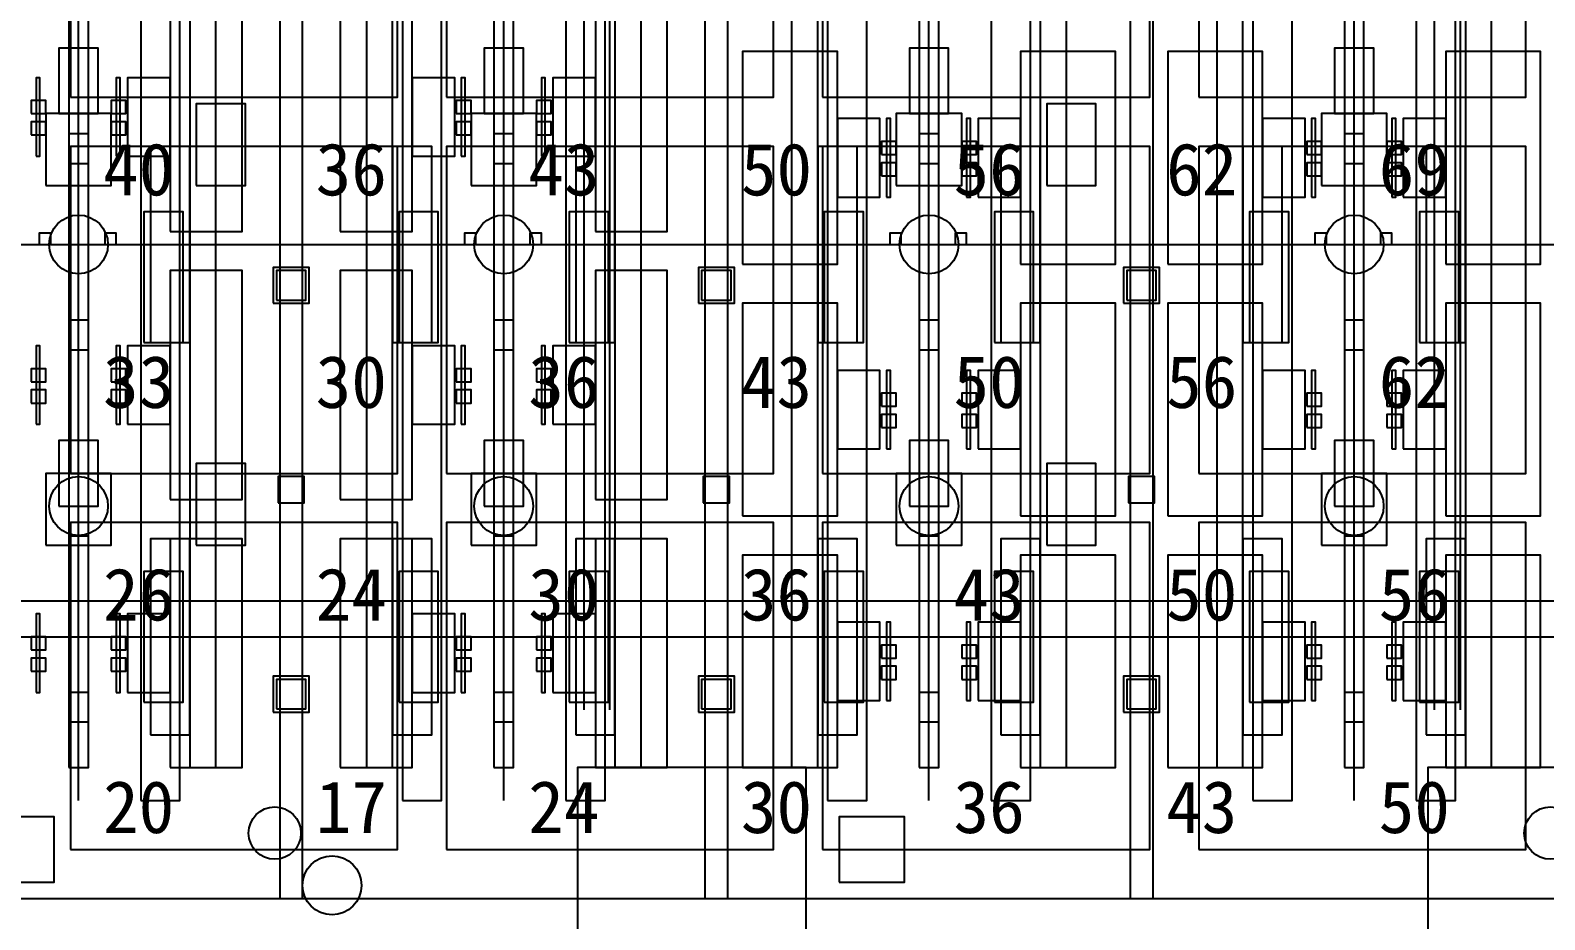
# Model space of a CAD drawing. Header units: metres. Extents: x -1640 to 1560, y -268 to 2338.
# Drawn here: x 28.27 to 74.58, y 886.35 to 913.55 of the extents above; entities that cross this region are included whole.
import ezdxf

# ---------------------------------------------------------------- set-up
doc = ezdxf.new("R2010")
doc.units = ezdxf.units.M
for name, color, linetype in [('1F_CHL', 4, 'Continuous'), ('1F_EHS_EXIT_DOOR_CONCEPT', 3, 'Continuous'), ('1F_EHS_GAS_DETECTOR', 6, 'Continuous'), ('1F_EHS_SAFETY_SHOWER_EYEWASH_CONCEPT', 3, 'Continuous'), ('1F_PUMP', 2, 'Continuous'), ('1F_SCR', 3, 'Continuous'), ('1F_STRUCT_COLUMN', 8, 'Continuous'), ('1F_ZONE', 3, 'Continuous'), ('2F_CSF_LATERAL_RACK_CONCEPT', 9, 'Continuous'), ('2F_EHS_EXIT_DOOR_CONCEPT', 3, 'Continuous'), ('2F_EHS_GAS_DETECTOR', 6, 'Continuous'), ('2F_RFG', 5, 'Continuous'), ('2F_STRUCT_COLUMN', 8, 'Continuous'), ('2F_VMB', 6, 'Continuous'), ('2F_ZONE', 3, 'Continuous'), ('3F_CLEANROOM_OVERHEAD_PIPE_DUCT_CONCEPT', 9, 'Continuous'), ('3F_CVD', 3, 'Continuous'), ('3F_DIFF', 4, 'Continuous'), ('3F_EHS_EGRESS_DIST_M', 2, 'Continuous'), ('3F_EHS_EXIT_DOOR_CONCEPT', 3, 'Continuous'), ('3F_FOUP', 5, 'Continuous'), ('3F_OHT', 9, 'Continuous'), ('3F_OHTV', 1, 'Continuous'), ('3F_STRUCT_COLUMN', 8, 'Continuous'), ('3F_TBAR', 6, 'Continuous'), ('3F_ZONE', 3, 'Continuous'), ('4F_FFU', 1, 'Continuous'), ('4F_STRUCT_PLENUM_TRUSS_CONCEPT', 9, 'Continuous'), ('4F_ZONE', 3, 'Continuous'), ('5F_CHL', 4, 'Continuous'), ('5F_EHS_EXIT_DOOR_CONCEPT', 3, 'Continuous'), ('5F_EHS_GAS_DETECTOR', 6, 'Continuous'), ('5F_EHS_SAFETY_SHOWER_EYEWASH_CONCEPT', 3, 'Continuous'), ('5F_PUMP', 2, 'Continuous'), ('5F_SCR', 3, 'Continuous'), ('5F_STRUCT_COLUMN', 8, 'Continuous'), ('5F_ZONE', 3, 'Continuous'), ('6F_CSF_LATERAL_RACK_CONCEPT', 9, 'Continuous'), ('6F_EHS_EXIT_DOOR_CONCEPT', 3, 'Continuous'), ('6F_EHS_GAS_DETECTOR', 6, 'Continuous'), ('6F_RFG', 5, 'Continuous'), ('6F_STRUCT_COLUMN', 8, 'Continuous'), ('6F_VMB', 6, 'Continuous'), ('6F_ZONE', 3, 'Continuous'), ('7F_CLEANROOM_OVERHEAD_PIPE_DUCT_CONCEPT', 9, 'Continuous'), ('7F_CVD', 3, 'Continuous'), ('7F_DIFF', 4, 'Continuous'), ('7F_EHS_EGRESS_DIST_M', 2, 'Continuous'), ('7F_EHS_EXIT_DOOR_CONCEPT', 3, 'Continuous'), ('7F_FOUP', 5, 'Continuous'), ('7F_OHT', 9, 'Continuous'), ('7F_OHTV', 1, 'Continuous'), ('7F_STRUCT_COLUMN', 8, 'Continuous'), ('7F_TBAR', 6, 'Continuous'), ('7F_ZONE', 3, 'Continuous'), ('8F_FFU', 1, 'Continuous'), ('8F_STRUCT_PLENUM_TRUSS_CONCEPT', 9, 'Continuous'), ('8F_ZONE', 3, 'Continuous'), ('EHS_GAS_SUPPLY', 3, 'Continuous'), ('EHS_PROCESS_EXHAUST', 1, 'Continuous'), ('EHS_TREATED_EXHAUST', 30, 'Continuous'), ('RF_RSC', 4, 'Continuous'), ('RF_STACK', 2, 'Continuous'), ('UTIL_GAS.SPEC_CONCEPT', 3, 'Continuous'), ('UTIL_PCW.R_CONCEPT', 1, 'Continuous'), ('UTIL_PCW.S_CONCEPT', 6, 'Continuous'), ('UTIL_UPW.R_CONCEPT', 2, 'Continuous'), ('UTIL_UPW.S_CONCEPT', 1, 'Continuous')]:
    doc.layers.add(name, color=color, linetype=linetype)

msp = doc.modelspace()

# ---------------------------------------------------------------- linework, layer by layer
at = {"layer": '1F_CHL'}
for points in [[(33.35, 908.8), (34.85, 908.8), (34.85, 911.3), (33.35, 911.3)], [(59.35, 908.8), (60.85, 908.8), (60.85, 911.3), (59.35, 911.3)], [(33.35, 897.8), (34.85, 897.8), (34.85, 900.3), (33.35, 900.3)], [(59.35, 897.8), (60.85, 897.8), (60.85, 900.3), (59.35, 900.3)]]:
    msp.add_lwpolyline(points, close=True, dxfattribs=at)
at = {"layer": '1F_EHS_EXIT_DOOR_CONCEPT'}
msp.add_circle((37.5, 887.4), 0.9, dxfattribs=at)
at = {"layer": '1F_EHS_GAS_DETECTOR'}
for centre in [(29.75, 899), (42.75, 899), (55.75, 899), (68.75, 899)]:
    msp.add_circle(centre, 0.9, dxfattribs=at)
at = {"layer": '1F_EHS_SAFETY_SHOWER_EYEWASH_CONCEPT'}
for centre in [(35.75, 889), (74.75, 889)]:
    msp.add_circle(centre, 0.8, dxfattribs=at)
at = {"layer": '1F_PUMP'}
for points in [[(31.75, 904), (32.95, 904), (32.95, 908), (31.75, 908)], [(39.55, 904), (40.75, 904), (40.75, 908), (39.55, 908)], [(44.75, 904), (45.95, 904), (45.95, 908), (44.75, 908)], [(52.55, 904), (53.75, 904), (53.75, 908), (52.55, 908)], [(57.75, 904), (58.95, 904), (58.95, 908), (57.75, 908)], [(65.55, 904), (66.75, 904), (66.75, 908), (65.55, 908)], [(70.75, 904), (71.95, 904), (71.95, 908), (70.75, 908)], [(31.75, 893), (32.95, 893), (32.95, 897), (31.75, 897)], [(39.55, 893), (40.75, 893), (40.75, 897), (39.55, 897)], [(44.75, 893), (45.95, 893), (45.95, 897), (44.75, 897)], [(52.55, 893), (53.75, 893), (53.75, 897), (52.55, 897)], [(57.75, 893), (58.95, 893), (58.95, 897), (57.75, 897)], [(65.55, 893), (66.75, 893), (66.75, 897), (65.55, 897)], [(70.75, 893), (71.95, 893), (71.95, 897), (70.75, 897)]]:
    msp.add_lwpolyline(points, close=True, dxfattribs=at)
at = {"layer": '1F_SCR'}
for points in [[(28.75, 908.8), (30.75, 908.8), (30.75, 911), (28.75, 911)], [(41.75, 908.8), (43.75, 908.8), (43.75, 911), (41.75, 911)], [(54.75, 908.8), (56.75, 908.8), (56.75, 911), (54.75, 911)], [(67.75, 908.8), (69.75, 908.8), (69.75, 911), (67.75, 911)], [(28.75, 897.8), (30.75, 897.8), (30.75, 900), (28.75, 900)], [(41.75, 897.8), (43.75, 897.8), (43.75, 900), (41.75, 900)], [(54.75, 897.8), (56.75, 897.8), (56.75, 900), (54.75, 900)], [(67.75, 897.8), (69.75, 897.8), (69.75, 900), (67.75, 900)]]:
    msp.add_lwpolyline(points, close=True, dxfattribs=at)
at = {"layer": '1F_STRUCT_COLUMN'}
for points in [[(35.7, 905.2), (36.8, 905.2), (36.8, 906.3), (35.7, 906.3)], [(48.7, 905.2), (49.8, 905.2), (49.8, 906.3), (48.7, 906.3)], [(61.7, 905.2), (62.8, 905.2), (62.8, 906.3), (61.7, 906.3)], [(35.7, 892.7), (36.8, 892.7), (36.8, 893.8), (35.7, 893.8)], [(48.7, 892.7), (49.8, 892.7), (49.8, 893.8), (48.7, 893.8)], [(61.7, 892.7), (62.8, 892.7), (62.8, 893.8), (61.7, 893.8)]]:
    msp.add_lwpolyline(points, close=True, dxfattribs=at)
at = {"layer": '1F_ZONE'}
msp.add_lwpolyline([(16.5, 887), (290, 887), (290, 1045), (16.5, 1045)], close=True, dxfattribs=at)
at = {"layer": '2F_CSF_LATERAL_RACK_CONCEPT'}
for points in [[(33.15, 891), (33.95, 891), (33.95, 1041), (33.15, 1041)], [(38.55, 891), (39.35, 891), (39.35, 1041), (38.55, 1041)], [(46.15, 891), (46.95, 891), (46.95, 1041), (46.15, 1041)], [(51.55, 891), (52.35, 891), (52.35, 1041), (51.55, 1041)], [(59.15, 891), (59.95, 891), (59.95, 1041), (59.15, 1041)], [(64.55, 891), (65.35, 891), (65.35, 1041), (64.55, 1041)], [(72.15, 891), (72.95, 891), (72.95, 1041), (72.15, 1041)]]:
    msp.add_lwpolyline(points, close=True, dxfattribs=at)
at = {"layer": '2F_EHS_EXIT_DOOR_CONCEPT'}
msp.add_circle((37.5, 887.4), 0.9, dxfattribs=at)
at = {"layer": '2F_EHS_GAS_DETECTOR'}
for centre in [(29.75, 907), (42.75, 907), (55.75, 907), (68.75, 907)]:
    msp.add_circle(centre, 0.9, dxfattribs=at)
at = {"layer": '2F_RFG'}
for points in [[(31.95, 904), (33.15, 904), (33.15, 910), (31.95, 910)], [(39.35, 904), (40.55, 904), (40.55, 910), (39.35, 910)], [(44.95, 904), (46.15, 904), (46.15, 910), (44.95, 910)], [(52.35, 904), (53.55, 904), (53.55, 910), (52.35, 910)], [(57.95, 904), (59.15, 904), (59.15, 910), (57.95, 910)], [(65.35, 904), (66.55, 904), (66.55, 910), (65.35, 910)], [(70.95, 904), (72.15, 904), (72.15, 910), (70.95, 910)], [(31.95, 892), (33.15, 892), (33.15, 898), (31.95, 898)], [(39.35, 892), (40.55, 892), (40.55, 898), (39.35, 898)], [(44.95, 892), (46.15, 892), (46.15, 898), (44.95, 898)], [(52.35, 892), (53.55, 892), (53.55, 898), (52.35, 898)], [(57.95, 892), (59.15, 892), (59.15, 898), (57.95, 898)], [(65.35, 892), (66.55, 892), (66.55, 898), (65.35, 898)], [(70.95, 892), (72.15, 892), (72.15, 898), (70.95, 898)]]:
    msp.add_lwpolyline(points, close=True, dxfattribs=at)
at = {"layer": '2F_STRUCT_COLUMN'}
for points in [[(35.8, 905.3), (36.7, 905.3), (36.7, 906.2), (35.8, 906.2)], [(48.8, 905.3), (49.7, 905.3), (49.7, 906.2), (48.8, 906.2)], [(61.8, 905.3), (62.7, 905.3), (62.7, 906.2), (61.8, 906.2)], [(35.8, 892.8), (36.7, 892.8), (36.7, 893.7), (35.8, 893.7)], [(48.8, 892.8), (49.7, 892.8), (49.7, 893.7), (48.8, 893.7)], [(61.8, 892.8), (62.7, 892.8), (62.7, 893.7), (61.8, 893.7)]]:
    msp.add_lwpolyline(points, close=True, dxfattribs=at)
at = {"layer": '2F_VMB'}
for points in [[(29.15, 911), (30.35, 911), (30.35, 913), (29.15, 913)], [(42.15, 911), (43.35, 911), (43.35, 913), (42.15, 913)], [(55.15, 911), (56.35, 911), (56.35, 913), (55.15, 913)], [(68.15, 911), (69.35, 911), (69.35, 913), (68.15, 913)], [(29.15, 899), (30.35, 899), (30.35, 901), (29.15, 901)], [(42.15, 899), (43.35, 899), (43.35, 901), (42.15, 901)], [(55.15, 899), (56.35, 899), (56.35, 901), (55.15, 901)], [(68.15, 899), (69.35, 899), (69.35, 901), (68.15, 901)]]:
    msp.add_lwpolyline(points, close=True, dxfattribs=at)
at = {"layer": '2F_ZONE'}
msp.add_lwpolyline([(16.5, 887), (290, 887), (290, 1045), (16.5, 1045)], close=True, dxfattribs=at)
at = {"layer": '3F_CLEANROOM_OVERHEAD_PIPE_DUCT_CONCEPT'}
for points in [[(31.65, 890), (32.85, 890), (32.85, 1042), (31.65, 1042)], [(39.65, 890), (40.85, 890), (40.85, 1042), (39.65, 1042)], [(44.65, 890), (45.85, 890), (45.85, 1042), (44.65, 1042)], [(52.65, 890), (53.85, 890), (53.85, 1042), (52.65, 1042)], [(57.65, 890), (58.85, 890), (58.85, 1042), (57.65, 1042)], [(65.65, 890), (66.85, 890), (66.85, 1042), (65.65, 1042)], [(70.65, 890), (71.85, 890), (71.85, 1042), (70.65, 1042)]]:
    msp.add_lwpolyline(points, close=True, dxfattribs=at)
at = {"layer": '3F_CVD'}
for points in [[(50.05, 906.4), (52.95, 906.4), (52.95, 912.9), (50.05, 912.9)], [(58.55, 906.4), (61.45, 906.4), (61.45, 912.9), (58.55, 912.9)], [(63.05, 906.4), (65.95, 906.4), (65.95, 912.9), (63.05, 912.9)], [(71.55, 906.4), (74.45, 906.4), (74.45, 912.9), (71.55, 912.9)], [(52.95, 908.45), (54.25, 908.45), (54.25, 910.85), (52.95, 910.85)], [(57.25, 908.45), (58.55, 908.45), (58.55, 910.85), (57.25, 910.85)], [(65.95, 908.45), (67.25, 908.45), (67.25, 910.85), (65.95, 910.85)], [(70.25, 908.45), (71.55, 908.45), (71.55, 910.85), (70.25, 910.85)], [(50.05, 898.7), (52.95, 898.7), (52.95, 905.2), (50.05, 905.2)], [(58.55, 898.7), (61.45, 898.7), (61.45, 905.2), (58.55, 905.2)], [(63.05, 898.7), (65.95, 898.7), (65.95, 905.2), (63.05, 905.2)], [(71.55, 898.7), (74.45, 898.7), (74.45, 905.2), (71.55, 905.2)], [(52.95, 900.75), (54.25, 900.75), (54.25, 903.15), (52.95, 903.15)], [(57.25, 900.75), (58.55, 900.75), (58.55, 903.15), (57.25, 903.15)], [(65.95, 900.75), (67.25, 900.75), (67.25, 903.15), (65.95, 903.15)], [(70.25, 900.75), (71.55, 900.75), (71.55, 903.15), (70.25, 903.15)], [(50.05, 891), (52.95, 891), (52.95, 897.5), (50.05, 897.5)], [(58.55, 891), (61.45, 891), (61.45, 897.5), (58.55, 897.5)], [(63.05, 891), (65.95, 891), (65.95, 897.5), (63.05, 897.5)], [(71.55, 891), (74.45, 891), (74.45, 897.5), (71.55, 897.5)], [(52.95, 893.05), (54.25, 893.05), (54.25, 895.45), (52.95, 895.45)], [(57.25, 893.05), (58.55, 893.05), (58.55, 895.45), (57.25, 895.45)], [(65.95, 893.05), (67.25, 893.05), (67.25, 895.45), (65.95, 895.45)], [(70.25, 893.05), (71.55, 893.05), (71.55, 895.45), (70.25, 895.45)]]:
    msp.add_lwpolyline(points, close=True, dxfattribs=at)
at = {"layer": '3F_DIFF'}
for points in [[(32.55, 907.4), (34.75, 907.4), (34.75, 914.4), (32.55, 914.4)], [(37.75, 907.4), (39.95, 907.4), (39.95, 914.4), (37.75, 914.4)], [(45.55, 907.4), (47.75, 907.4), (47.75, 914.4), (45.55, 914.4)], [(31.25, 909.7), (32.55, 909.7), (32.55, 912.1), (31.25, 912.1)], [(39.95, 909.7), (41.25, 909.7), (41.25, 912.1), (39.95, 912.1)], [(44.25, 909.7), (45.55, 909.7), (45.55, 912.1), (44.25, 912.1)], [(32.55, 899.2), (34.75, 899.2), (34.75, 906.2), (32.55, 906.2)], [(37.75, 899.2), (39.95, 899.2), (39.95, 906.2), (37.75, 906.2)], [(45.55, 899.2), (47.75, 899.2), (47.75, 906.2), (45.55, 906.2)], [(31.25, 901.5), (32.55, 901.5), (32.55, 903.9), (31.25, 903.9)], [(39.95, 901.5), (41.25, 901.5), (41.25, 903.9), (39.95, 903.9)], [(44.25, 901.5), (45.55, 901.5), (45.55, 903.9), (44.25, 903.9)], [(32.55, 891), (34.75, 891), (34.75, 898), (32.55, 898)], [(37.75, 891), (39.95, 891), (39.95, 898), (37.75, 898)], [(45.55, 891), (47.75, 891), (47.75, 898), (45.55, 898)], [(31.25, 893.3), (32.55, 893.3), (32.55, 895.7), (31.25, 895.7)], [(39.95, 893.3), (41.25, 893.3), (41.25, 895.7), (39.95, 895.7)], [(44.25, 893.3), (45.55, 893.3), (45.55, 895.7), (44.25, 895.7)]]:
    msp.add_lwpolyline(points, close=True, dxfattribs=at)
at = {"layer": '3F_EHS_EXIT_DOOR_CONCEPT'}
msp.add_circle((37.5, 887.4), 0.9, dxfattribs=at)
at = {"layer": '3F_FOUP'}
for points in [[(28.3, 911), (28.75, 911), (28.75, 911.4), (28.3, 911.4)], [(30.75, 911), (31.2, 911), (31.2, 911.4), (30.75, 911.4)], [(41.3, 911), (41.75, 911), (41.75, 911.4), (41.3, 911.4)], [(43.75, 911), (44.2, 911), (44.2, 911.4), (43.75, 911.4)], [(28.3, 910.35), (28.75, 910.35), (28.75, 910.75), (28.3, 910.75)], [(30.75, 910.35), (31.2, 910.35), (31.2, 910.75), (30.75, 910.75)], [(41.3, 910.35), (41.75, 910.35), (41.75, 910.75), (41.3, 910.75)], [(43.75, 910.35), (44.2, 910.35), (44.2, 910.75), (43.75, 910.75)], [(54.3, 909.75), (54.75, 909.75), (54.75, 910.15), (54.3, 910.15)], [(56.75, 909.75), (57.2, 909.75), (57.2, 910.15), (56.75, 910.15)], [(67.3, 909.75), (67.75, 909.75), (67.75, 910.15), (67.3, 910.15)], [(69.75, 909.75), (70.2, 909.75), (70.2, 910.15), (69.75, 910.15)], [(54.3, 909.1), (54.75, 909.1), (54.75, 909.5), (54.3, 909.5)], [(56.75, 909.1), (57.2, 909.1), (57.2, 909.5), (56.75, 909.5)], [(67.3, 909.1), (67.75, 909.1), (67.75, 909.5), (67.3, 909.5)], [(69.75, 909.1), (70.2, 909.1), (70.2, 909.5), (69.75, 909.5)], [(28.3, 902.8), (28.75, 902.8), (28.75, 903.2), (28.3, 903.2)], [(30.75, 902.8), (31.2, 902.8), (31.2, 903.2), (30.75, 903.2)], [(41.3, 902.8), (41.75, 902.8), (41.75, 903.2), (41.3, 903.2)], [(43.75, 902.8), (44.2, 902.8), (44.2, 903.2), (43.75, 903.2)], [(28.3, 902.15), (28.75, 902.15), (28.75, 902.55), (28.3, 902.55)], [(30.75, 902.15), (31.2, 902.15), (31.2, 902.55), (30.75, 902.55)], [(41.3, 902.15), (41.75, 902.15), (41.75, 902.55), (41.3, 902.55)], [(43.75, 902.15), (44.2, 902.15), (44.2, 902.55), (43.75, 902.55)], [(54.3, 902.05), (54.75, 902.05), (54.75, 902.45), (54.3, 902.45)], [(56.75, 902.05), (57.2, 902.05), (57.2, 902.45), (56.75, 902.45)], [(67.3, 902.05), (67.75, 902.05), (67.75, 902.45), (67.3, 902.45)], [(69.75, 902.05), (70.2, 902.05), (70.2, 902.45), (69.75, 902.45)], [(54.3, 901.4), (54.75, 901.4), (54.75, 901.8), (54.3, 901.8)], [(56.75, 901.4), (57.2, 901.4), (57.2, 901.8), (56.75, 901.8)], [(67.3, 901.4), (67.75, 901.4), (67.75, 901.8), (67.3, 901.8)], [(69.75, 901.4), (70.2, 901.4), (70.2, 901.8), (69.75, 901.8)], [(28.3, 894.6), (28.75, 894.6), (28.75, 895), (28.3, 895)], [(30.75, 894.6), (31.2, 894.6), (31.2, 895), (30.75, 895)], [(41.3, 894.6), (41.75, 894.6), (41.75, 895), (41.3, 895)], [(43.75, 894.6), (44.2, 894.6), (44.2, 895), (43.75, 895)], [(54.3, 894.35), (54.75, 894.35), (54.75, 894.75), (54.3, 894.75)], [(56.75, 894.35), (57.2, 894.35), (57.2, 894.75), (56.75, 894.75)], [(67.3, 894.35), (67.75, 894.35), (67.75, 894.75), (67.3, 894.75)], [(69.75, 894.35), (70.2, 894.35), (70.2, 894.75), (69.75, 894.75)], [(28.3, 893.95), (28.75, 893.95), (28.75, 894.35), (28.3, 894.35)], [(30.75, 893.95), (31.2, 893.95), (31.2, 894.35), (30.75, 894.35)], [(41.3, 893.95), (41.75, 893.95), (41.75, 894.35), (41.3, 894.35)], [(43.75, 893.95), (44.2, 893.95), (44.2, 894.35), (43.75, 894.35)], [(54.3, 893.7), (54.75, 893.7), (54.75, 894.1), (54.3, 894.1)], [(56.75, 893.7), (57.2, 893.7), (57.2, 894.1), (56.75, 894.1)], [(67.3, 893.7), (67.75, 893.7), (67.75, 894.1), (67.3, 894.1)], [(69.75, 893.7), (70.2, 893.7), (70.2, 894.1), (69.75, 894.1)]]:
    msp.add_lwpolyline(points, close=True, dxfattribs=at)
at = {"layer": '3F_OHT'}
for p, q in [((29.75, 890), (29.75, 962)), ((42.75, 890), (42.75, 962)), ((55.75, 890), (55.75, 962)), ((68.75, 890), (68.75, 962))]:
    msp.add_line(p, q, dxfattribs=at)
at = {"layer": '3F_OHTV'}
for points in [[(29.45, 909.48), (30.05, 909.48), (30.05, 910.38), (29.45, 910.38)], [(42.45, 909.48), (43.05, 909.48), (43.05, 910.38), (42.45, 910.38)], [(55.45, 909.48), (56.05, 909.48), (56.05, 910.38), (55.45, 910.38)], [(68.45, 909.48), (69.05, 909.48), (69.05, 910.38), (68.45, 910.38)], [(29.45, 903.78), (30.05, 903.78), (30.05, 904.68), (29.45, 904.68)], [(42.45, 903.78), (43.05, 903.78), (43.05, 904.68), (42.45, 904.68)], [(55.45, 903.78), (56.05, 903.78), (56.05, 904.68), (55.45, 904.68)], [(68.45, 903.78), (69.05, 903.78), (69.05, 904.68), (68.45, 904.68)], [(29.45, 898.09), (30.05, 898.09), (30.05, 898.99), (29.45, 898.99)], [(42.45, 898.09), (43.05, 898.09), (43.05, 898.99), (42.45, 898.99)], [(55.45, 898.09), (56.05, 898.09), (56.05, 898.99), (55.45, 898.99)], [(68.45, 898.09), (69.05, 898.09), (69.05, 898.99), (68.45, 898.99)], [(29.45, 892.4), (30.05, 892.4), (30.05, 893.3), (29.45, 893.3)], [(42.45, 892.4), (43.05, 892.4), (43.05, 893.3), (42.45, 893.3)], [(55.45, 892.4), (56.05, 892.4), (56.05, 893.3), (55.45, 893.3)], [(68.45, 892.4), (69.05, 892.4), (69.05, 893.3), (68.45, 893.3)]]:
    msp.add_lwpolyline(points, close=True, dxfattribs=at)
at = {"layer": '3F_STRUCT_COLUMN'}
for points in [[(35.85, 899.1), (36.65, 899.1), (36.65, 899.9), (35.85, 899.9)], [(48.85, 899.1), (49.65, 899.1), (49.65, 899.9), (48.85, 899.9)], [(61.85, 899.1), (62.65, 899.1), (62.65, 899.9), (61.85, 899.9)]]:
    msp.add_lwpolyline(points, close=True, dxfattribs=at)
at = {"layer": '3F_TBAR'}
for points in [[(28.45, 909.7), (28.57, 909.7), (28.57, 912.1), (28.45, 912.1)], [(30.9, 909.7), (31.02, 909.7), (31.02, 912.1), (30.9, 912.1)], [(41.45, 909.7), (41.57, 909.7), (41.57, 912.1), (41.45, 912.1)], [(43.9, 909.7), (44.02, 909.7), (44.02, 912.1), (43.9, 912.1)], [(54.45, 908.45), (54.57, 908.45), (54.57, 910.85), (54.45, 910.85)], [(56.9, 908.45), (57.02, 908.45), (57.02, 910.85), (56.9, 910.85)], [(67.45, 908.45), (67.57, 908.45), (67.57, 910.85), (67.45, 910.85)], [(69.9, 908.45), (70.02, 908.45), (70.02, 910.85), (69.9, 910.85)], [(28.45, 901.5), (28.57, 901.5), (28.57, 903.9), (28.45, 903.9)], [(30.9, 901.5), (31.02, 901.5), (31.02, 903.9), (30.9, 903.9)], [(41.45, 901.5), (41.57, 901.5), (41.57, 903.9), (41.45, 903.9)], [(43.9, 901.5), (44.02, 901.5), (44.02, 903.9), (43.9, 903.9)], [(54.45, 900.75), (54.57, 900.75), (54.57, 903.15), (54.45, 903.15)], [(56.9, 900.75), (57.02, 900.75), (57.02, 903.15), (56.9, 903.15)], [(67.45, 900.75), (67.57, 900.75), (67.57, 903.15), (67.45, 903.15)], [(69.9, 900.75), (70.02, 900.75), (70.02, 903.15), (69.9, 903.15)], [(28.45, 893.3), (28.57, 893.3), (28.57, 895.7), (28.45, 895.7)], [(30.9, 893.3), (31.02, 893.3), (31.02, 895.7), (30.9, 895.7)], [(41.45, 893.3), (41.57, 893.3), (41.57, 895.7), (41.45, 895.7)], [(43.9, 893.3), (44.02, 893.3), (44.02, 895.7), (43.9, 895.7)], [(54.45, 893.05), (54.57, 893.05), (54.57, 895.45), (54.45, 895.45)], [(56.9, 893.05), (57.02, 893.05), (57.02, 895.45), (56.9, 895.45)], [(67.45, 893.05), (67.57, 893.05), (67.57, 895.45), (67.45, 895.45)], [(69.9, 893.05), (70.02, 893.05), (70.02, 895.45), (69.9, 895.45)]]:
    msp.add_lwpolyline(points, close=True, dxfattribs=at)
at = {"layer": '3F_ZONE'}
msp.add_lwpolyline([(16.5, 887), (290, 887), (290, 1045), (16.5, 1045)], close=True, dxfattribs=at)
at = {"layer": '4F_FFU'}
for points in [[(29.5, 911.5), (39.5, 911.5), (39.5, 921.5), (29.5, 921.5)], [(41, 911.5), (51, 911.5), (51, 921.5), (41, 921.5)], [(52.5, 911.5), (62.5, 911.5), (62.5, 921.5), (52.5, 921.5)], [(64, 911.5), (74, 911.5), (74, 921.5), (64, 921.5)], [(29.5, 900), (39.5, 900), (39.5, 910), (29.5, 910)], [(41, 900), (51, 900), (51, 910), (41, 910)], [(52.5, 900), (62.5, 900), (62.5, 910), (52.5, 910)], [(64, 900), (74, 900), (74, 910), (64, 910)], [(29.5, 888.5), (39.5, 888.5), (39.5, 898.5), (29.5, 898.5)], [(41, 888.5), (51, 888.5), (51, 898.5), (41, 898.5)], [(52.5, 888.5), (62.5, 888.5), (62.5, 898.5), (52.5, 898.5)], [(64, 888.5), (74, 888.5), (74, 898.5), (64, 898.5)]]:
    msp.add_lwpolyline(points, close=True, dxfattribs=at)
at = {"layer": '4F_STRUCT_PLENUM_TRUSS_CONCEPT'}
for points in [[(35.9, 887), (36.6, 887), (36.6, 1045), (35.9, 1045)], [(48.9, 887), (49.6, 887), (49.6, 1045), (48.9, 1045)], [(61.9, 887), (62.6, 887), (62.6, 1045), (61.9, 1045)]]:
    msp.add_lwpolyline(points, close=True, dxfattribs=at)
at = {"layer": '4F_ZONE'}
msp.add_lwpolyline([(16.5, 887), (290, 887), (290, 1045), (16.5, 1045)], close=True, dxfattribs=at)
at = {"layer": '5F_CHL'}
for points in [[(33.35, 908.8), (34.85, 908.8), (34.85, 911.3), (33.35, 911.3)], [(59.35, 908.8), (60.85, 908.8), (60.85, 911.3), (59.35, 911.3)], [(33.35, 897.8), (34.85, 897.8), (34.85, 900.3), (33.35, 900.3)], [(59.35, 897.8), (60.85, 897.8), (60.85, 900.3), (59.35, 900.3)]]:
    msp.add_lwpolyline(points, close=True, dxfattribs=at)
at = {"layer": '5F_EHS_EXIT_DOOR_CONCEPT'}
msp.add_circle((37.5, 887.4), 0.9, dxfattribs=at)
at = {"layer": '5F_EHS_GAS_DETECTOR'}
for centre in [(29.75, 899), (42.75, 899), (55.75, 899), (68.75, 899)]:
    msp.add_circle(centre, 0.9, dxfattribs=at)
at = {"layer": '5F_EHS_SAFETY_SHOWER_EYEWASH_CONCEPT'}
for centre in [(35.75, 889), (74.75, 889)]:
    msp.add_circle(centre, 0.8, dxfattribs=at)
at = {"layer": '5F_PUMP'}
for points in [[(31.75, 904), (32.95, 904), (32.95, 908), (31.75, 908)], [(39.55, 904), (40.75, 904), (40.75, 908), (39.55, 908)], [(44.75, 904), (45.95, 904), (45.95, 908), (44.75, 908)], [(52.55, 904), (53.75, 904), (53.75, 908), (52.55, 908)], [(57.75, 904), (58.95, 904), (58.95, 908), (57.75, 908)], [(65.55, 904), (66.75, 904), (66.75, 908), (65.55, 908)], [(70.75, 904), (71.95, 904), (71.95, 908), (70.75, 908)], [(31.75, 893), (32.95, 893), (32.95, 897), (31.75, 897)], [(39.55, 893), (40.75, 893), (40.75, 897), (39.55, 897)], [(44.75, 893), (45.95, 893), (45.95, 897), (44.75, 897)], [(52.55, 893), (53.75, 893), (53.75, 897), (52.55, 897)], [(57.75, 893), (58.95, 893), (58.95, 897), (57.75, 897)], [(65.55, 893), (66.75, 893), (66.75, 897), (65.55, 897)], [(70.75, 893), (71.95, 893), (71.95, 897), (70.75, 897)]]:
    msp.add_lwpolyline(points, close=True, dxfattribs=at)
at = {"layer": '5F_SCR'}
for points in [[(28.75, 908.8), (30.75, 908.8), (30.75, 911), (28.75, 911)], [(41.75, 908.8), (43.75, 908.8), (43.75, 911), (41.75, 911)], [(54.75, 908.8), (56.75, 908.8), (56.75, 911), (54.75, 911)], [(67.75, 908.8), (69.75, 908.8), (69.75, 911), (67.75, 911)], [(28.75, 897.8), (30.75, 897.8), (30.75, 900), (28.75, 900)], [(41.75, 897.8), (43.75, 897.8), (43.75, 900), (41.75, 900)], [(54.75, 897.8), (56.75, 897.8), (56.75, 900), (54.75, 900)], [(67.75, 897.8), (69.75, 897.8), (69.75, 900), (67.75, 900)]]:
    msp.add_lwpolyline(points, close=True, dxfattribs=at)
at = {"layer": '5F_STRUCT_COLUMN'}
for points in [[(35.7, 905.2), (36.8, 905.2), (36.8, 906.3), (35.7, 906.3)], [(48.7, 905.2), (49.8, 905.2), (49.8, 906.3), (48.7, 906.3)], [(61.7, 905.2), (62.8, 905.2), (62.8, 906.3), (61.7, 906.3)], [(35.7, 892.7), (36.8, 892.7), (36.8, 893.8), (35.7, 893.8)], [(48.7, 892.7), (49.8, 892.7), (49.8, 893.8), (48.7, 893.8)], [(61.7, 892.7), (62.8, 892.7), (62.8, 893.8), (61.7, 893.8)]]:
    msp.add_lwpolyline(points, close=True, dxfattribs=at)
at = {"layer": '5F_ZONE'}
msp.add_lwpolyline([(16.5, 887), (290, 887), (290, 1045), (16.5, 1045)], close=True, dxfattribs=at)
at = {"layer": '6F_CSF_LATERAL_RACK_CONCEPT'}
for points in [[(33.15, 891), (33.95, 891), (33.95, 1041), (33.15, 1041)], [(38.55, 891), (39.35, 891), (39.35, 1041), (38.55, 1041)], [(46.15, 891), (46.95, 891), (46.95, 1041), (46.15, 1041)], [(51.55, 891), (52.35, 891), (52.35, 1041), (51.55, 1041)], [(59.15, 891), (59.95, 891), (59.95, 1041), (59.15, 1041)], [(64.55, 891), (65.35, 891), (65.35, 1041), (64.55, 1041)], [(72.15, 891), (72.95, 891), (72.95, 1041), (72.15, 1041)]]:
    msp.add_lwpolyline(points, close=True, dxfattribs=at)
at = {"layer": '6F_EHS_EXIT_DOOR_CONCEPT'}
msp.add_circle((37.5, 887.4), 0.9, dxfattribs=at)
at = {"layer": '6F_EHS_GAS_DETECTOR'}
for centre in [(29.75, 907), (42.75, 907), (55.75, 907), (68.75, 907)]:
    msp.add_circle(centre, 0.9, dxfattribs=at)
at = {"layer": '6F_RFG'}
for points in [[(31.95, 904), (33.15, 904), (33.15, 910), (31.95, 910)], [(39.35, 904), (40.55, 904), (40.55, 910), (39.35, 910)], [(44.95, 904), (46.15, 904), (46.15, 910), (44.95, 910)], [(52.35, 904), (53.55, 904), (53.55, 910), (52.35, 910)], [(57.95, 904), (59.15, 904), (59.15, 910), (57.95, 910)], [(65.35, 904), (66.55, 904), (66.55, 910), (65.35, 910)], [(70.95, 904), (72.15, 904), (72.15, 910), (70.95, 910)], [(31.95, 892), (33.15, 892), (33.15, 898), (31.95, 898)], [(39.35, 892), (40.55, 892), (40.55, 898), (39.35, 898)], [(44.95, 892), (46.15, 892), (46.15, 898), (44.95, 898)], [(52.35, 892), (53.55, 892), (53.55, 898), (52.35, 898)], [(57.95, 892), (59.15, 892), (59.15, 898), (57.95, 898)], [(65.35, 892), (66.55, 892), (66.55, 898), (65.35, 898)], [(70.95, 892), (72.15, 892), (72.15, 898), (70.95, 898)]]:
    msp.add_lwpolyline(points, close=True, dxfattribs=at)
at = {"layer": '6F_STRUCT_COLUMN'}
for points in [[(35.8, 905.3), (36.7, 905.3), (36.7, 906.2), (35.8, 906.2)], [(48.8, 905.3), (49.7, 905.3), (49.7, 906.2), (48.8, 906.2)], [(61.8, 905.3), (62.7, 905.3), (62.7, 906.2), (61.8, 906.2)], [(35.8, 892.8), (36.7, 892.8), (36.7, 893.7), (35.8, 893.7)], [(48.8, 892.8), (49.7, 892.8), (49.7, 893.7), (48.8, 893.7)], [(61.8, 892.8), (62.7, 892.8), (62.7, 893.7), (61.8, 893.7)]]:
    msp.add_lwpolyline(points, close=True, dxfattribs=at)
at = {"layer": '6F_VMB'}
for points in [[(29.15, 911), (30.35, 911), (30.35, 913), (29.15, 913)], [(42.15, 911), (43.35, 911), (43.35, 913), (42.15, 913)], [(55.15, 911), (56.35, 911), (56.35, 913), (55.15, 913)], [(68.15, 911), (69.35, 911), (69.35, 913), (68.15, 913)], [(29.15, 899), (30.35, 899), (30.35, 901), (29.15, 901)], [(42.15, 899), (43.35, 899), (43.35, 901), (42.15, 901)], [(55.15, 899), (56.35, 899), (56.35, 901), (55.15, 901)], [(68.15, 899), (69.35, 899), (69.35, 901), (68.15, 901)]]:
    msp.add_lwpolyline(points, close=True, dxfattribs=at)
at = {"layer": '6F_ZONE'}
msp.add_lwpolyline([(16.5, 887), (290, 887), (290, 1045), (16.5, 1045)], close=True, dxfattribs=at)
at = {"layer": '7F_CLEANROOM_OVERHEAD_PIPE_DUCT_CONCEPT'}
for points in [[(31.65, 890), (32.85, 890), (32.85, 1042), (31.65, 1042)], [(39.65, 890), (40.85, 890), (40.85, 1042), (39.65, 1042)], [(44.65, 890), (45.85, 890), (45.85, 1042), (44.65, 1042)], [(52.65, 890), (53.85, 890), (53.85, 1042), (52.65, 1042)], [(57.65, 890), (58.85, 890), (58.85, 1042), (57.65, 1042)], [(65.65, 890), (66.85, 890), (66.85, 1042), (65.65, 1042)], [(70.65, 890), (71.85, 890), (71.85, 1042), (70.65, 1042)]]:
    msp.add_lwpolyline(points, close=True, dxfattribs=at)
at = {"layer": '7F_CVD'}
for points in [[(50.05, 906.4), (52.95, 906.4), (52.95, 912.9), (50.05, 912.9)], [(58.55, 906.4), (61.45, 906.4), (61.45, 912.9), (58.55, 912.9)], [(63.05, 906.4), (65.95, 906.4), (65.95, 912.9), (63.05, 912.9)], [(71.55, 906.4), (74.45, 906.4), (74.45, 912.9), (71.55, 912.9)], [(52.95, 908.45), (54.25, 908.45), (54.25, 910.85), (52.95, 910.85)], [(57.25, 908.45), (58.55, 908.45), (58.55, 910.85), (57.25, 910.85)], [(65.95, 908.45), (67.25, 908.45), (67.25, 910.85), (65.95, 910.85)], [(70.25, 908.45), (71.55, 908.45), (71.55, 910.85), (70.25, 910.85)], [(50.05, 898.7), (52.95, 898.7), (52.95, 905.2), (50.05, 905.2)], [(58.55, 898.7), (61.45, 898.7), (61.45, 905.2), (58.55, 905.2)], [(63.05, 898.7), (65.95, 898.7), (65.95, 905.2), (63.05, 905.2)], [(71.55, 898.7), (74.45, 898.7), (74.45, 905.2), (71.55, 905.2)], [(52.95, 900.75), (54.25, 900.75), (54.25, 903.15), (52.95, 903.15)], [(57.25, 900.75), (58.55, 900.75), (58.55, 903.15), (57.25, 903.15)], [(65.95, 900.75), (67.25, 900.75), (67.25, 903.15), (65.95, 903.15)], [(70.25, 900.75), (71.55, 900.75), (71.55, 903.15), (70.25, 903.15)], [(50.05, 891), (52.95, 891), (52.95, 897.5), (50.05, 897.5)], [(58.55, 891), (61.45, 891), (61.45, 897.5), (58.55, 897.5)], [(63.05, 891), (65.95, 891), (65.95, 897.5), (63.05, 897.5)], [(71.55, 891), (74.45, 891), (74.45, 897.5), (71.55, 897.5)], [(52.95, 893.05), (54.25, 893.05), (54.25, 895.45), (52.95, 895.45)], [(57.25, 893.05), (58.55, 893.05), (58.55, 895.45), (57.25, 895.45)], [(65.95, 893.05), (67.25, 893.05), (67.25, 895.45), (65.95, 895.45)], [(70.25, 893.05), (71.55, 893.05), (71.55, 895.45), (70.25, 895.45)]]:
    msp.add_lwpolyline(points, close=True, dxfattribs=at)
at = {"layer": '7F_DIFF'}
for points in [[(32.55, 907.4), (34.75, 907.4), (34.75, 914.4), (32.55, 914.4)], [(37.75, 907.4), (39.95, 907.4), (39.95, 914.4), (37.75, 914.4)], [(45.55, 907.4), (47.75, 907.4), (47.75, 914.4), (45.55, 914.4)], [(31.25, 909.7), (32.55, 909.7), (32.55, 912.1), (31.25, 912.1)], [(39.95, 909.7), (41.25, 909.7), (41.25, 912.1), (39.95, 912.1)], [(44.25, 909.7), (45.55, 909.7), (45.55, 912.1), (44.25, 912.1)], [(32.55, 899.2), (34.75, 899.2), (34.75, 906.2), (32.55, 906.2)], [(37.75, 899.2), (39.95, 899.2), (39.95, 906.2), (37.75, 906.2)], [(45.55, 899.2), (47.75, 899.2), (47.75, 906.2), (45.55, 906.2)], [(31.25, 901.5), (32.55, 901.5), (32.55, 903.9), (31.25, 903.9)], [(39.95, 901.5), (41.25, 901.5), (41.25, 903.9), (39.95, 903.9)], [(44.25, 901.5), (45.55, 901.5), (45.55, 903.9), (44.25, 903.9)], [(32.55, 891), (34.75, 891), (34.75, 898), (32.55, 898)], [(37.75, 891), (39.95, 891), (39.95, 898), (37.75, 898)], [(45.55, 891), (47.75, 891), (47.75, 898), (45.55, 898)], [(31.25, 893.3), (32.55, 893.3), (32.55, 895.7), (31.25, 895.7)], [(39.95, 893.3), (41.25, 893.3), (41.25, 895.7), (39.95, 895.7)], [(44.25, 893.3), (45.55, 893.3), (45.55, 895.7), (44.25, 895.7)]]:
    msp.add_lwpolyline(points, close=True, dxfattribs=at)
at = {"layer": '7F_EHS_EXIT_DOOR_CONCEPT'}
msp.add_circle((37.5, 887.4), 0.9, dxfattribs=at)
at = {"layer": '7F_FOUP'}
for points in [[(28.3, 911), (28.75, 911), (28.75, 911.4), (28.3, 911.4)], [(30.75, 911), (31.2, 911), (31.2, 911.4), (30.75, 911.4)], [(41.3, 911), (41.75, 911), (41.75, 911.4), (41.3, 911.4)], [(43.75, 911), (44.2, 911), (44.2, 911.4), (43.75, 911.4)], [(28.3, 910.35), (28.75, 910.35), (28.75, 910.75), (28.3, 910.75)], [(30.75, 910.35), (31.2, 910.35), (31.2, 910.75), (30.75, 910.75)], [(41.3, 910.35), (41.75, 910.35), (41.75, 910.75), (41.3, 910.75)], [(43.75, 910.35), (44.2, 910.35), (44.2, 910.75), (43.75, 910.75)], [(54.3, 909.75), (54.75, 909.75), (54.75, 910.15), (54.3, 910.15)], [(56.75, 909.75), (57.2, 909.75), (57.2, 910.15), (56.75, 910.15)], [(67.3, 909.75), (67.75, 909.75), (67.75, 910.15), (67.3, 910.15)], [(69.75, 909.75), (70.2, 909.75), (70.2, 910.15), (69.75, 910.15)], [(54.3, 909.1), (54.75, 909.1), (54.75, 909.5), (54.3, 909.5)], [(56.75, 909.1), (57.2, 909.1), (57.2, 909.5), (56.75, 909.5)], [(67.3, 909.1), (67.75, 909.1), (67.75, 909.5), (67.3, 909.5)], [(69.75, 909.1), (70.2, 909.1), (70.2, 909.5), (69.75, 909.5)], [(28.3, 902.8), (28.75, 902.8), (28.75, 903.2), (28.3, 903.2)], [(30.75, 902.8), (31.2, 902.8), (31.2, 903.2), (30.75, 903.2)], [(41.3, 902.8), (41.75, 902.8), (41.75, 903.2), (41.3, 903.2)], [(43.75, 902.8), (44.2, 902.8), (44.2, 903.2), (43.75, 903.2)], [(28.3, 902.15), (28.75, 902.15), (28.75, 902.55), (28.3, 902.55)], [(30.75, 902.15), (31.2, 902.15), (31.2, 902.55), (30.75, 902.55)], [(41.3, 902.15), (41.75, 902.15), (41.75, 902.55), (41.3, 902.55)], [(43.75, 902.15), (44.2, 902.15), (44.2, 902.55), (43.75, 902.55)], [(54.3, 902.05), (54.75, 902.05), (54.75, 902.45), (54.3, 902.45)], [(56.75, 902.05), (57.2, 902.05), (57.2, 902.45), (56.75, 902.45)], [(67.3, 902.05), (67.75, 902.05), (67.75, 902.45), (67.3, 902.45)], [(69.75, 902.05), (70.2, 902.05), (70.2, 902.45), (69.75, 902.45)], [(54.3, 901.4), (54.75, 901.4), (54.75, 901.8), (54.3, 901.8)], [(56.75, 901.4), (57.2, 901.4), (57.2, 901.8), (56.75, 901.8)], [(67.3, 901.4), (67.75, 901.4), (67.75, 901.8), (67.3, 901.8)], [(69.75, 901.4), (70.2, 901.4), (70.2, 901.8), (69.75, 901.8)], [(28.3, 894.6), (28.75, 894.6), (28.75, 895), (28.3, 895)], [(30.75, 894.6), (31.2, 894.6), (31.2, 895), (30.75, 895)], [(41.3, 894.6), (41.75, 894.6), (41.75, 895), (41.3, 895)], [(43.75, 894.6), (44.2, 894.6), (44.2, 895), (43.75, 895)], [(54.3, 894.35), (54.75, 894.35), (54.75, 894.75), (54.3, 894.75)], [(56.75, 894.35), (57.2, 894.35), (57.2, 894.75), (56.75, 894.75)], [(67.3, 894.35), (67.75, 894.35), (67.75, 894.75), (67.3, 894.75)], [(69.75, 894.35), (70.2, 894.35), (70.2, 894.75), (69.75, 894.75)], [(28.3, 893.95), (28.75, 893.95), (28.75, 894.35), (28.3, 894.35)], [(30.75, 893.95), (31.2, 893.95), (31.2, 894.35), (30.75, 894.35)], [(41.3, 893.95), (41.75, 893.95), (41.75, 894.35), (41.3, 894.35)], [(43.75, 893.95), (44.2, 893.95), (44.2, 894.35), (43.75, 894.35)], [(54.3, 893.7), (54.75, 893.7), (54.75, 894.1), (54.3, 894.1)], [(56.75, 893.7), (57.2, 893.7), (57.2, 894.1), (56.75, 894.1)], [(67.3, 893.7), (67.75, 893.7), (67.75, 894.1), (67.3, 894.1)], [(69.75, 893.7), (70.2, 893.7), (70.2, 894.1), (69.75, 894.1)]]:
    msp.add_lwpolyline(points, close=True, dxfattribs=at)
at = {"layer": '7F_OHT'}
for p, q in [((29.75, 890), (29.75, 962)), ((42.75, 890), (42.75, 962)), ((55.75, 890), (55.75, 962)), ((68.75, 890), (68.75, 962))]:
    msp.add_line(p, q, dxfattribs=at)
at = {"layer": '7F_OHTV'}
for points in [[(29.45, 909.48), (30.05, 909.48), (30.05, 910.38), (29.45, 910.38)], [(42.45, 909.48), (43.05, 909.48), (43.05, 910.38), (42.45, 910.38)], [(55.45, 909.48), (56.05, 909.48), (56.05, 910.38), (55.45, 910.38)], [(68.45, 909.48), (69.05, 909.48), (69.05, 910.38), (68.45, 910.38)], [(29.45, 903.78), (30.05, 903.78), (30.05, 904.68), (29.45, 904.68)], [(42.45, 903.78), (43.05, 903.78), (43.05, 904.68), (42.45, 904.68)], [(55.45, 903.78), (56.05, 903.78), (56.05, 904.68), (55.45, 904.68)], [(68.45, 903.78), (69.05, 903.78), (69.05, 904.68), (68.45, 904.68)], [(29.45, 898.09), (30.05, 898.09), (30.05, 898.99), (29.45, 898.99)], [(42.45, 898.09), (43.05, 898.09), (43.05, 898.99), (42.45, 898.99)], [(55.45, 898.09), (56.05, 898.09), (56.05, 898.99), (55.45, 898.99)], [(68.45, 898.09), (69.05, 898.09), (69.05, 898.99), (68.45, 898.99)], [(29.45, 892.4), (30.05, 892.4), (30.05, 893.3), (29.45, 893.3)], [(42.45, 892.4), (43.05, 892.4), (43.05, 893.3), (42.45, 893.3)], [(55.45, 892.4), (56.05, 892.4), (56.05, 893.3), (55.45, 893.3)], [(68.45, 892.4), (69.05, 892.4), (69.05, 893.3), (68.45, 893.3)]]:
    msp.add_lwpolyline(points, close=True, dxfattribs=at)
at = {"layer": '7F_STRUCT_COLUMN'}
for points in [[(35.85, 899.1), (36.65, 899.1), (36.65, 899.9), (35.85, 899.9)], [(48.85, 899.1), (49.65, 899.1), (49.65, 899.9), (48.85, 899.9)], [(61.85, 899.1), (62.65, 899.1), (62.65, 899.9), (61.85, 899.9)]]:
    msp.add_lwpolyline(points, close=True, dxfattribs=at)
at = {"layer": '7F_TBAR'}
for points in [[(28.45, 909.7), (28.57, 909.7), (28.57, 912.1), (28.45, 912.1)], [(30.9, 909.7), (31.02, 909.7), (31.02, 912.1), (30.9, 912.1)], [(41.45, 909.7), (41.57, 909.7), (41.57, 912.1), (41.45, 912.1)], [(43.9, 909.7), (44.02, 909.7), (44.02, 912.1), (43.9, 912.1)], [(54.45, 908.45), (54.57, 908.45), (54.57, 910.85), (54.45, 910.85)], [(56.9, 908.45), (57.02, 908.45), (57.02, 910.85), (56.9, 910.85)], [(67.45, 908.45), (67.57, 908.45), (67.57, 910.85), (67.45, 910.85)], [(69.9, 908.45), (70.02, 908.45), (70.02, 910.85), (69.9, 910.85)], [(28.45, 901.5), (28.57, 901.5), (28.57, 903.9), (28.45, 903.9)], [(30.9, 901.5), (31.02, 901.5), (31.02, 903.9), (30.9, 903.9)], [(41.45, 901.5), (41.57, 901.5), (41.57, 903.9), (41.45, 903.9)], [(43.9, 901.5), (44.02, 901.5), (44.02, 903.9), (43.9, 903.9)], [(54.45, 900.75), (54.57, 900.75), (54.57, 903.15), (54.45, 903.15)], [(56.9, 900.75), (57.02, 900.75), (57.02, 903.15), (56.9, 903.15)], [(67.45, 900.75), (67.57, 900.75), (67.57, 903.15), (67.45, 903.15)], [(69.9, 900.75), (70.02, 900.75), (70.02, 903.15), (69.9, 903.15)], [(28.45, 893.3), (28.57, 893.3), (28.57, 895.7), (28.45, 895.7)], [(30.9, 893.3), (31.02, 893.3), (31.02, 895.7), (30.9, 895.7)], [(41.45, 893.3), (41.57, 893.3), (41.57, 895.7), (41.45, 895.7)], [(43.9, 893.3), (44.02, 893.3), (44.02, 895.7), (43.9, 895.7)], [(54.45, 893.05), (54.57, 893.05), (54.57, 895.45), (54.45, 895.45)], [(56.9, 893.05), (57.02, 893.05), (57.02, 895.45), (56.9, 895.45)], [(67.45, 893.05), (67.57, 893.05), (67.57, 895.45), (67.45, 895.45)], [(69.9, 893.05), (70.02, 893.05), (70.02, 895.45), (69.9, 895.45)]]:
    msp.add_lwpolyline(points, close=True, dxfattribs=at)
at = {"layer": '7F_ZONE'}
msp.add_lwpolyline([(16.5, 887), (290, 887), (290, 1045), (16.5, 1045)], close=True, dxfattribs=at)
at = {"layer": '8F_FFU'}
for points in [[(29.5, 911.5), (39.5, 911.5), (39.5, 921.5), (29.5, 921.5)], [(41, 911.5), (51, 911.5), (51, 921.5), (41, 921.5)], [(52.5, 911.5), (62.5, 911.5), (62.5, 921.5), (52.5, 921.5)], [(64, 911.5), (74, 911.5), (74, 921.5), (64, 921.5)], [(29.5, 900), (39.5, 900), (39.5, 910), (29.5, 910)], [(41, 900), (51, 900), (51, 910), (41, 910)], [(52.5, 900), (62.5, 900), (62.5, 910), (52.5, 910)], [(64, 900), (74, 900), (74, 910), (64, 910)], [(29.5, 888.5), (39.5, 888.5), (39.5, 898.5), (29.5, 898.5)], [(41, 888.5), (51, 888.5), (51, 898.5), (41, 898.5)], [(52.5, 888.5), (62.5, 888.5), (62.5, 898.5), (52.5, 898.5)], [(64, 888.5), (74, 888.5), (74, 898.5), (64, 898.5)]]:
    msp.add_lwpolyline(points, close=True, dxfattribs=at)
at = {"layer": '8F_STRUCT_PLENUM_TRUSS_CONCEPT'}
for points in [[(35.9, 887), (36.6, 887), (36.6, 1045), (35.9, 1045)], [(48.9, 887), (49.6, 887), (49.6, 1045), (48.9, 1045)], [(61.9, 887), (62.6, 887), (62.6, 1045), (61.9, 1045)]]:
    msp.add_lwpolyline(points, close=True, dxfattribs=at)
at = {"layer": '8F_ZONE'}
msp.add_lwpolyline([(16.5, 887), (290, 887), (290, 1045), (16.5, 1045)], close=True, dxfattribs=at)
at = {"layer": 'EHS_GAS_SUPPLY'}
for points in [[(30.55, 907), (30.9, 907), (30.9, 907.35), (30.55, 907.35)], [(30.55, 907), (30.9, 907), (30.9, 907.35), (30.55, 907.35)], [(43.55, 907), (43.9, 907), (43.9, 907.35), (43.55, 907.35)], [(43.55, 907), (43.9, 907), (43.9, 907.35), (43.55, 907.35)], [(56.55, 907), (56.9, 907), (56.9, 907.35), (56.55, 907.35)], [(56.55, 907), (56.9, 907), (56.9, 907.35), (56.55, 907.35)], [(69.55, 907), (69.9, 907), (69.9, 907.35), (69.55, 907.35)], [(69.55, 907), (69.9, 907), (69.9, 907.35), (69.55, 907.35)]]:
    msp.add_lwpolyline(points, close=True, dxfattribs=at)
at = {"layer": 'EHS_PROCESS_EXHAUST'}
for points in [[(28.55, 907), (28.9, 907), (28.9, 907.35), (28.55, 907.35)], [(28.55, 907), (28.9, 907), (28.9, 907.35), (28.55, 907.35)], [(41.55, 907), (41.9, 907), (41.9, 907.35), (41.55, 907.35)], [(41.55, 907), (41.9, 907), (41.9, 907.35), (41.55, 907.35)], [(54.55, 907), (54.9, 907), (54.9, 907.35), (54.55, 907.35)], [(54.55, 907), (54.9, 907), (54.9, 907.35), (54.55, 907.35)], [(67.55, 907), (67.9, 907), (67.9, 907.35), (67.55, 907.35)], [(67.55, 907), (67.9, 907), (67.9, 907.35), (67.55, 907.35)]]:
    msp.add_lwpolyline(points, close=True, dxfattribs=at)
at = {"layer": 'EHS_TREATED_EXHAUST'}
for points in [[(29.45, 891), (30.05, 891), (30.05, 1053), (29.45, 1053)], [(29.45, 891), (30.05, 891), (30.05, 1053), (29.45, 1053)], [(42.45, 891), (43.05, 891), (43.05, 1053), (42.45, 1053)], [(42.45, 891), (43.05, 891), (43.05, 1053), (42.45, 1053)], [(55.45, 891), (56.05, 891), (56.05, 1053), (55.45, 1053)], [(55.45, 891), (56.05, 891), (56.05, 1053), (55.45, 1053)], [(68.45, 891), (69.05, 891), (69.05, 1053), (68.45, 1053)], [(68.45, 891), (69.05, 891), (69.05, 1053), (68.45, 1053)]]:
    msp.add_lwpolyline(points, close=True, dxfattribs=at)
at = {"layer": 'RF_RSC'}
for points in [[(45, 886), (52, 886), (52, 891), (45, 891)], [(71, 886), (78, 886), (78, 891), (71, 891)]]:
    msp.add_lwpolyline(points, close=True, dxfattribs=at)
at = {"layer": 'RF_STACK'}
for points in [[(27, 887.5), (29, 887.5), (29, 889.5), (27, 889.5)], [(53, 887.5), (55, 887.5), (55, 889.5), (53, 889.5)]]:
    msp.add_lwpolyline(points, close=True, dxfattribs=at)
at = {"layer": 'UTIL_GAS.SPEC_CONCEPT'}
msp.add_line((-275.3, 907), (286.3, 907), dxfattribs=at)
msp.add_line((-275.3, 907), (286.3, 907), dxfattribs=at)
at = {"layer": 'UTIL_PCW.R_CONCEPT'}
for p, q in [((45.995, 892.77), (45.995, 1039.22)), ((45.995, 892.77), (45.995, 1039.22)), ((72.005, 892.77), (72.005, 1039.22)), ((72.005, 892.77), (72.005, 1039.22))]:
    msp.add_line(p, q, dxfattribs=at)
at = {"layer": 'UTIL_PCW.S_CONCEPT'}
for p, q in [((45.205, 892.77), (45.205, 1039.22)), ((45.205, 892.77), (45.205, 1039.22)), ((71.205, 892.77), (71.205, 1039.22)), ((71.205, 892.77), (71.205, 1039.22))]:
    msp.add_line(p, q, dxfattribs=at)
at = {"layer": 'UTIL_UPW.R_CONCEPT'}
msp.add_line((-277.3, 896.1), (286.3, 896.1), dxfattribs=at)
msp.add_line((-277.3, 896.1), (286.3, 896.1), dxfattribs=at)
at = {"layer": 'UTIL_UPW.S_CONCEPT'}
msp.add_line((-277.3, 895), (286.3, 895), dxfattribs=at)
msp.add_line((-277.3, 895), (286.3, 895), dxfattribs=at)

# ---------------------------------------------------------------- texts
at = {"layer": '3F_EHS_EGRESS_DIST_M'}
for s, p in [('40', (30.5, 908.5)), ('36', (37, 908.5)), ('43', (43.5, 908.5)), ('50', (50, 908.5)), ('56', (56.5, 908.5)), ('62', (63, 908.5)), ('69', (69.5, 908.5)), ('33', (30.5, 902)), ('30', (37, 902)), ('36', (43.5, 902)), ('43', (50, 902)), ('50', (56.5, 902)), ('56', (63, 902)), ('62', (69.5, 902)), ('26', (30.5, 895.5)), ('24', (37, 895.5)), ('30', (43.5, 895.5)), ('36', (50, 895.5)), ('43', (56.5, 895.5)), ('50', (63, 895.5)), ('56', (69.5, 895.5)), ('20', (30.5, 889)), ('17', (37, 889)), ('24', (43.5, 889)), ('30', (50, 889)), ('36', (56.5, 889)), ('43', (63, 889)), ('50', (69.5, 889))]:
    msp.add_text(s, height=1.6, dxfattribs=at).set_placement(p)
at = {"layer": '7F_EHS_EGRESS_DIST_M'}
for s, p in [('40', (30.5, 908.5)), ('36', (37, 908.5)), ('43', (43.5, 908.5)), ('50', (50, 908.5)), ('56', (56.5, 908.5)), ('62', (63, 908.5)), ('69', (69.5, 908.5)), ('33', (30.5, 902)), ('30', (37, 902)), ('36', (43.5, 902)), ('43', (50, 902)), ('50', (56.5, 902)), ('56', (63, 902)), ('62', (69.5, 902)), ('26', (30.5, 895.5)), ('24', (37, 895.5)), ('30', (43.5, 895.5)), ('36', (50, 895.5)), ('43', (56.5, 895.5)), ('50', (63, 895.5)), ('56', (69.5, 895.5)), ('20', (30.5, 889)), ('17', (37, 889)), ('24', (43.5, 889)), ('30', (50, 889)), ('36', (56.5, 889)), ('43', (63, 889)), ('50', (69.5, 889))]:
    msp.add_text(s, height=1.6, dxfattribs=at).set_placement(p)

doc.saveas('drawing.dxf')
